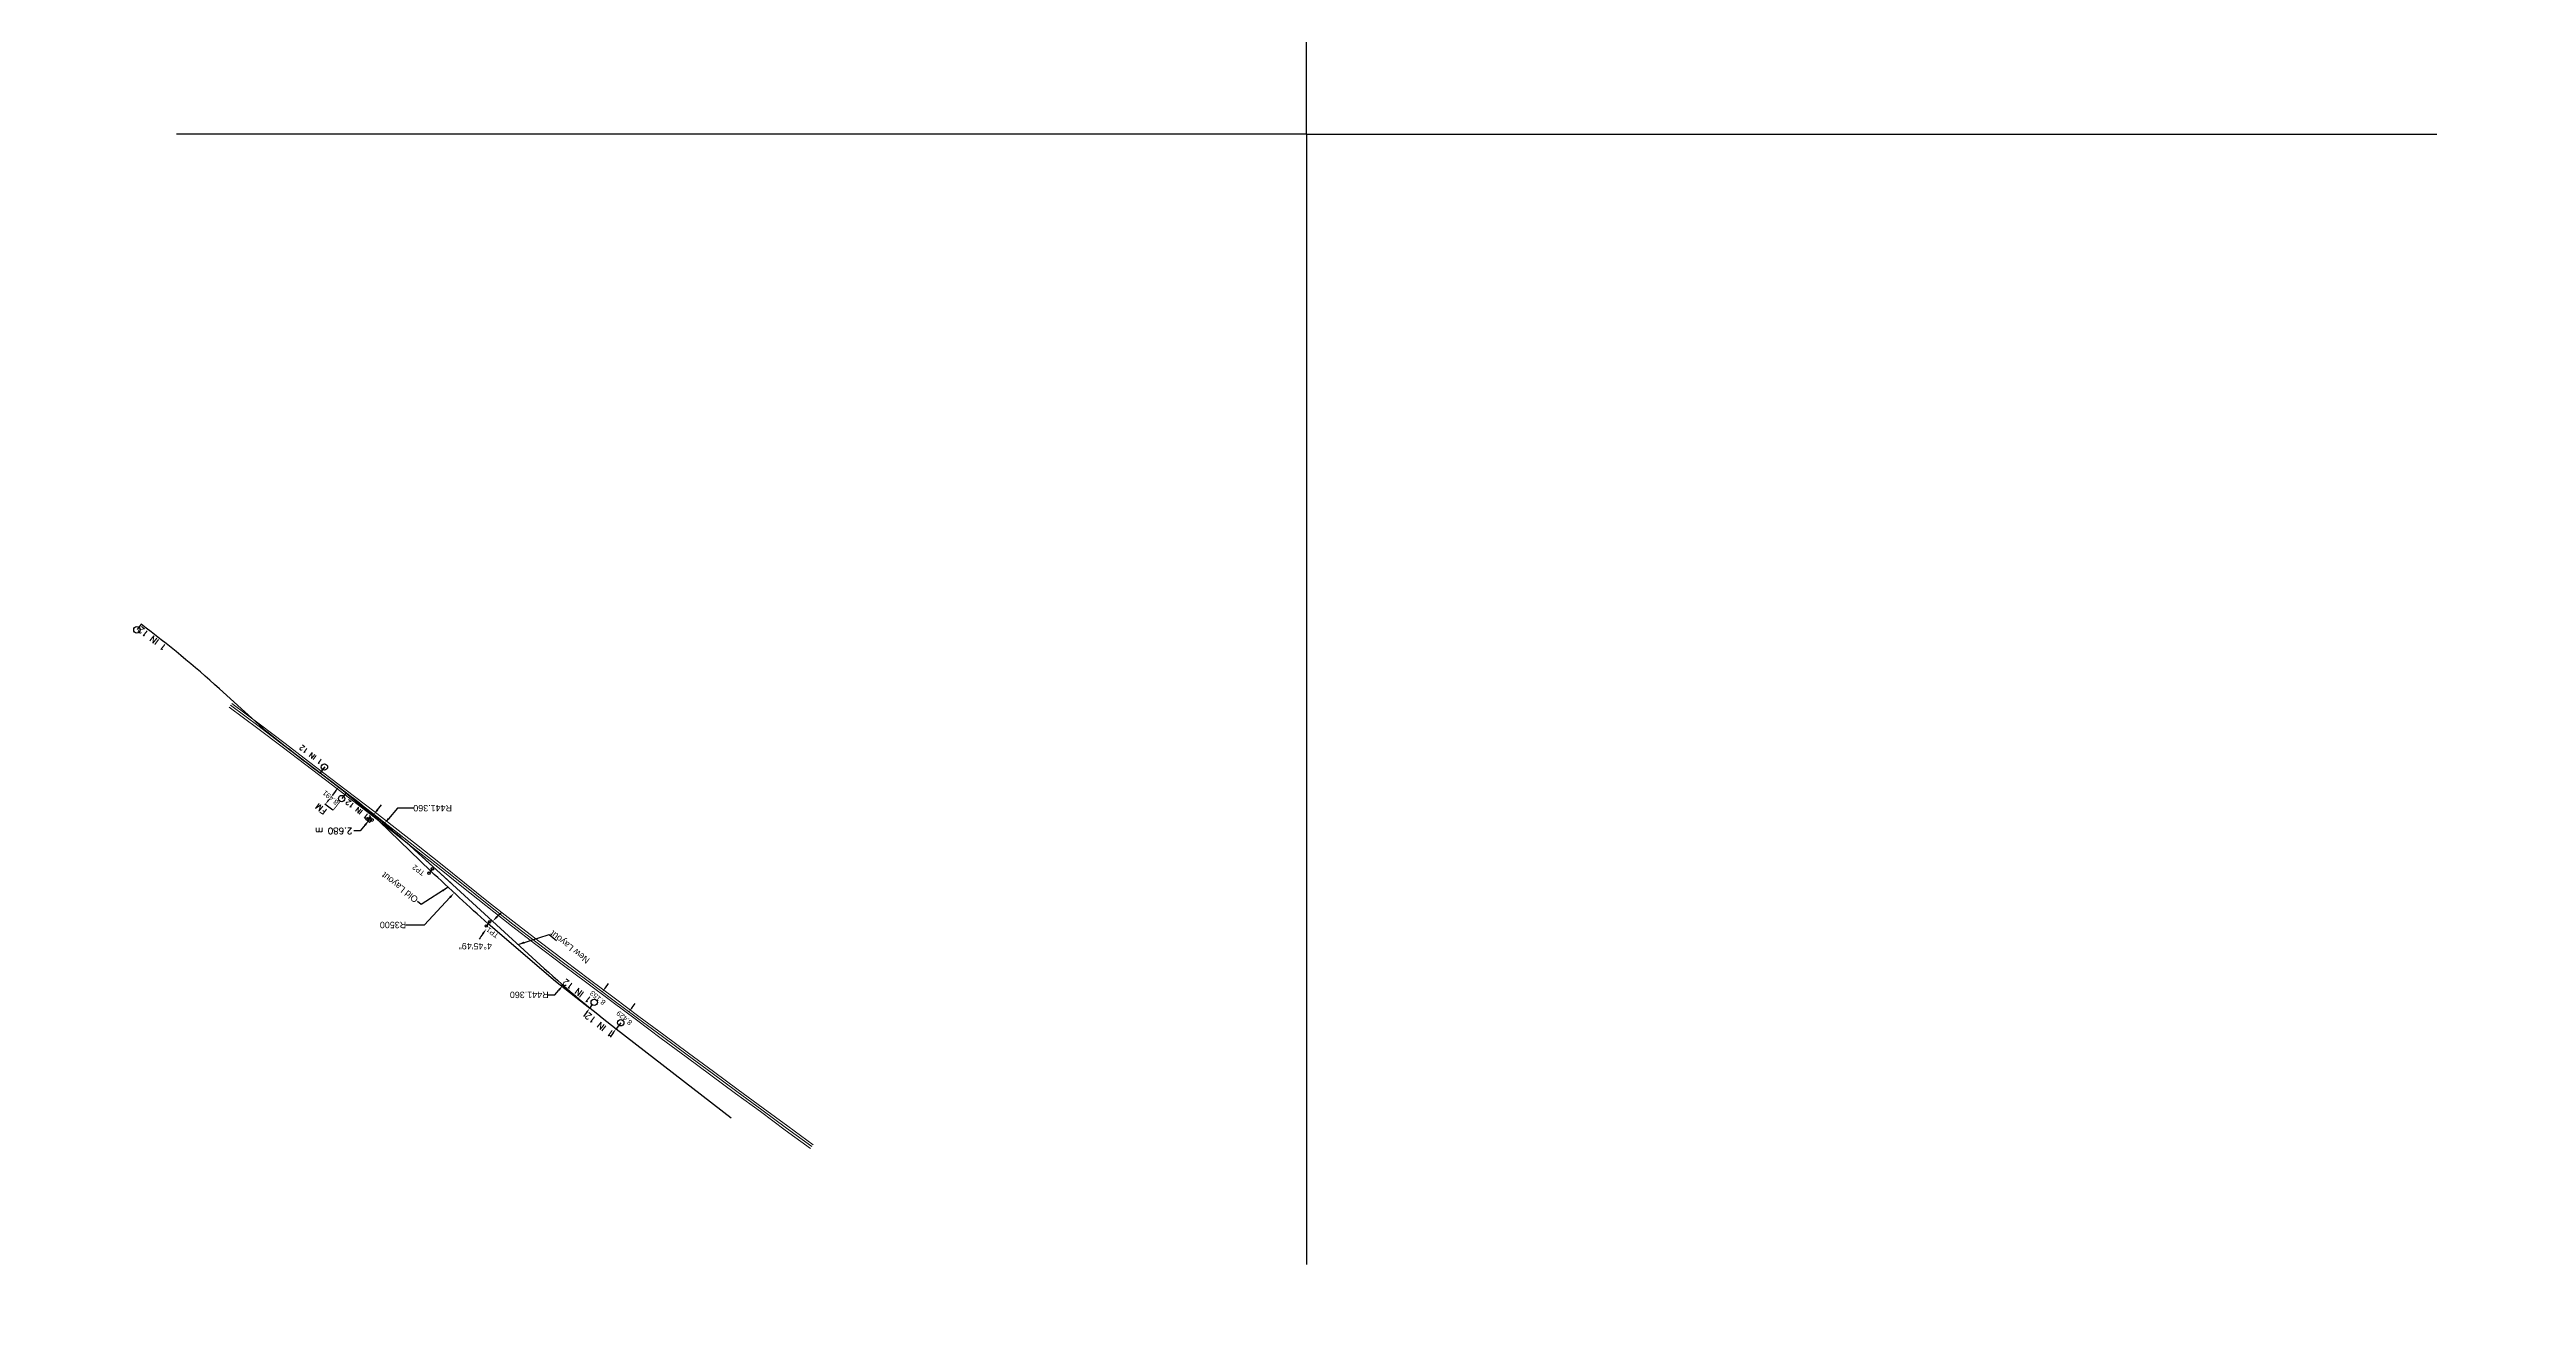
# Model space of a CAD drawing. Header units: metres. Extents: x 652382 to 659382, y 3372418 to 3379418.
# Drawn here: x 653349 to 654317, y 3373184 to 3373676 of the extents above; entities that cross this region are included whole.
import ezdxf

# ---------------------------------------------------------------- set-up
doc = ezdxf.new("R2010")
doc.units = ezdxf.units.M
doc.layers.add('Existing IR Track', color=143, linetype='Continuous', lineweight=0)
doc.layers.add('PROPOSED DFC TRACK', color=1, linetype='Continuous', lineweight=0)
doc.layers.add('IR PROPOSALS', color=190, linetype='Continuous')
doc.styles.add('ARIAL', font='arial.ttf')
doc.styles.get("Standard").update_dxf_attribs({"font": 'simplex.shx'})
doc.styles.add('Style-Arial', font='arial.ttf')
doc.dimstyles.new('DIM', dxfattribs={"dimtxt": 2.5, "dimasz": 2.5, "dimexe": 0.18, "dimexo": 0.0625, "dimgap": 0.09, "dimtad": 0, "dimtih": 1, "dimtoh": 1, "dimdec": 3, "dimzin": 0, "dimdsep": 46, "dimtxsty": 'Standard', "dimcen": 0.09, "dimadec": 0, "dimazin": 0, "dimtfac": 1, "dimtdec": 3, "dimtofl": 0, "dimtmove": 0, "dimatfit": 3, "dimfxl": 1, "dimtolj": 1, "dimtzin": 0, "dimarcsym": 0})
doc.dimstyles.get("Standard").update_dxf_attribs({"dimtxt": 0.18, "dimasz": 0.18, "dimexe": 0.18, "dimexo": 0.0625, "dimgap": 0.09, "dimtad": 0, "dimtih": 1, "dimtoh": 1, "dimdec": 4, "dimzin": 0, "dimdsep": 46, "dimtxsty": 'Standard', "dimcen": 0.09, "dimadec": 0, "dimazin": 0, "dimtfac": 1, "dimtdec": 4, "dimtofl": 0, "dimtmove": 0, "dimatfit": 3, "dimfxl": 1, "dimtolj": 1, "dimtzin": 0, "dimarcsym": 0})

# ---------------------------------------------------------------- blocks, each defined once
blk = doc.blocks.new('*D57')
at = {"color": 5, "lineweight": -2, "transparency": 16777216}
for start, end in [(131.29357, 134.43224), (145.47319, 148.61186)]:
    blk.add_arc((653555.83, 3373304.71), 45.64, start, end, dxfattribs=at)
at = {"color": 5, "transparency": 16777216}
for points in [[(653517.89, 3373330.83), (653518.57, 3373330.34), (653519.7, 3373332.6)], [(653524.18, 3373337.01), (653523.58, 3373337.59), (653522.14, 3373335.5)]]:
    blk.add_solid(points, dxfattribs=at)
at = {"layer": 'Defpoints', "color": 0, "transparency": 16777216}
for p in [(653476.15, 3373366.22), (653494.07, 3373361.17), (653521.3, 3373334.56), (653542.28, 3373317.1), (653615.88, 3373258.36)]:
    blk.add_point(p, dxfattribs=at)
at = {"color": 5, "transparency": 16777216, "insert": (653515.33, 3373325.76), "char_height": 2.5, "attachment_point": 5, "rotation": 180, "style": 'Style-Arial'}
blk.add_mtext('\\A1;4°45\'49"', dxfattribs=at)
blk = doc.blocks.new('*D59')
at = {"layer": 'Defpoints', "color": 0, "linetype": 'ByBlock', "transparency": 16777216}
for p in [(655881.68, 3375917.87), (653507.12, 3373346.59)]:
    blk.add_point(p, dxfattribs=at)
at = {"layer": 'PROPOSED DFC TRACK', "color": 1, "linetype": 'ByBlock', "lineweight": -2, "transparency": 16777216}
for p, q in [((655881.68, 3375918.05), (655881.68, 3379417.96)), ((655881.5, 3375917.87), (652381.59, 3375917.87)), ((655881.59, 3375917.87), (655881.77, 3375917.87)), ((655881.68, 3375917.78), (655881.68, 3375917.96)), ((655881.68, 3375917.69), (655881.68, 3372417.78)), ((655881.86, 3375917.87), (659381.77, 3375917.87))]:
    blk.add_line(p, q, dxfattribs=at)
at = {"layer": 'PROPOSED DFC TRACK', "color": 1, "lineweight": -2, "transparency": 16777216}
for p, q in [((653495.54, 3373334.06), (653505.43, 3373344.76)), ((653488.22, 3373334.06), (653495.54, 3373334.06))]:
    blk.add_line(p, q, dxfattribs=at)
at = {"layer": 'PROPOSED DFC TRACK', "color": 1, "linetype": 'ByBlock', "transparency": 16777216}
blk.add_solid([(653505.12, 3373345.04), (653505.73, 3373344.47), (653507.12, 3373346.59)], dxfattribs=at)
at = {"layer": 'PROPOSED DFC TRACK', "color": 1, "linetype": 'ByBlock', "lineweight": 30, "transparency": 16777216, "insert": (653483.21, 3373334.06), "char_height": 2.5, "attachment_point": 5, "rotation": 180, "style": 'Style-Arial'}
blk.add_mtext('\\A1;R3500', dxfattribs=at)
blk = doc.blocks.new('*D60')
at = {"color": 5, "lineweight": -2, "transparency": 16777216}
for p, q in [((653840.06, 3373643.05), (653840.06, 3374084.32)), ((653839.88, 3373642.87), (653398.61, 3373642.87)), ((653839.97, 3373642.87), (653840.15, 3373642.87)), ((653840.06, 3373642.78), (653840.06, 3373642.96)), ((653840.06, 3373642.69), (653840.06, 3373201.42)), ((653840.24, 3373642.87), (654281.51, 3373642.87)), ((653543.85, 3373306.76), (653546.35, 3373306.76)), ((653546.35, 3373306.76), (653547.99, 3373308.64))]:
    blk.add_line(p, q, dxfattribs=at)
at = {"color": 5, "transparency": 16777216}
blk.add_solid([(653547.68, 3373308.91), (653548.31, 3373308.37), (653549.64, 3373310.52)], dxfattribs=at)
at = {"layer": 'Defpoints', "color": 0, "transparency": 16777216}
for p in [(653840.06, 3373642.87), (653549.64, 3373310.52)]:
    blk.add_point(p, dxfattribs=at)
at = {"color": 5, "transparency": 16777216, "insert": (653536.41, 3373306.76), "char_height": 2.5, "attachment_point": 5, "rotation": 180, "style": 'Style-Arial'}
blk.add_mtext('\\A1;R441.360', dxfattribs=at)
blk = doc.blocks.new('*D61')
at = {"color": 5, "lineweight": -2, "transparency": 16777216}
for p, q in [((653196.29, 3373035.57), (653196.29, 3373476.84)), ((653484.92, 3373379.66), (653481.45, 3373375.53)), ((653491.25, 3373379.66), (653484.92, 3373379.66)), ((653196.11, 3373035.39), (652754.84, 3373035.39)), ((653196.2, 3373035.39), (653196.38, 3373035.39)), ((653196.29, 3373035.3), (653196.29, 3373035.48)), ((653196.29, 3373035.21), (653196.29, 3372593.94)), ((653196.47, 3373035.39), (653637.74, 3373035.39))]:
    blk.add_line(p, q, dxfattribs=at)
at = {"color": 5, "transparency": 16777216}
blk.add_solid([(653481.13, 3373375.8), (653481.77, 3373375.27), (653479.85, 3373373.62)], dxfattribs=at)
at = {"layer": 'Defpoints', "color": 0, "transparency": 16777216}
for p in [(653479.85, 3373373.62), (653196.29, 3373035.39)]:
    blk.add_point(p, dxfattribs=at)
at = {"color": 5, "transparency": 16777216, "insert": (653498.7, 3373379.66), "char_height": 2.5, "attachment_point": 5, "rotation": 180, "style": 'Style-Arial'}
blk.add_mtext('\\A1;R441.360', dxfattribs=at)
blk = doc.blocks.new('*D64')
at = {"layer": 'Defpoints', "color": 0, "transparency": 16777216}
for p in [(653560.03, 3373301.48, -0.01), (653564.96, 3373307.97, 3.19), (653564.96, 3373307.97)]:
    blk.add_point(p, dxfattribs=at)
at = {"layer": 'IR PROPOSALS', "color": 190, "lineweight": -2, "transparency": 16777216}
for p, q in [((653566.17, 3373309.56), (653567.38, 3373311.15)), ((653559.98, 3373301.51), (653559.88, 3373301.58)), ((653565.01, 3373307.93), (653565.1, 3373307.86)), ((653558.82, 3373299.88), (653557.61, 3373298.29))]:
    blk.add_line(p, q, dxfattribs=at)
at = {"layer": 'IR PROPOSALS', "color": 190, "transparency": 16777216}
for points in [[(653558.55, 3373300.08), (653559.08, 3373299.68), (653560.03, 3373301.48)], [(653565.9, 3373309.76), (653566.43, 3373309.36), (653564.96, 3373307.97)]]:
    blk.add_solid(points, dxfattribs=at)
at = {"layer": 'IR PROPOSALS', "color": 190, "transparency": 16777216, "insert": (653563.16, 3373305.61), "char_height": 2, "attachment_point": 5, "rotation": 140, "style": 'Style-Arial'}
blk.add_mtext('\\A1;8.153', dxfattribs=at)
blk = doc.blocks.new('*D65')
at = {"layer": 'Defpoints', "color": 0, "linetype": 'ByBlock', "transparency": 16777216}
for p in [(653575.43, 3373300.23), (653575.43, 3373300.23), (653570.37, 3373293.49)]:
    blk.add_point(p, dxfattribs=at)
at = {"layer": 'PROPOSED DFC TRACK', "color": 1, "lineweight": -2, "transparency": 16777216}
for p, q in [((653575.48, 3373300.2), (653575.57, 3373300.13)), ((653576.63, 3373301.83), (653577.83, 3373303.43)), ((653569.17, 3373291.89), (653567.97, 3373290.29)), ((653570.42, 3373293.46), (653570.51, 3373293.38))]:
    blk.add_line(p, q, dxfattribs=at)
at = {"layer": 'PROPOSED DFC TRACK', "color": 1, "linetype": 'ByBlock', "transparency": 16777216}
for points in [[(653576.36, 3373302.03), (653576.89, 3373301.63), (653575.43, 3373300.23)], [(653568.9, 3373292.09), (653569.43, 3373291.69), (653570.37, 3373293.49)]]:
    blk.add_solid(points, dxfattribs=at)
at = {"layer": 'PROPOSED DFC TRACK', "color": 1, "linetype": 'ByBlock', "transparency": 16777216, "insert": (653573.57, 3373297.75), "char_height": 2, "attachment_point": 5, "rotation": 140, "style": 'Style-Arial'}
blk.add_mtext('\\A1;8.429', dxfattribs=at)
blk = doc.blocks.new('*D66')
at = {"layer": 'Defpoints', "color": 0, "transparency": 16777216}
for p in [(653456.78, 3373381.14), (653459.72, 3373378.88), (653464.89, 3373385.62, 268.63)]:
    blk.add_point(p, dxfattribs=at)
at = {"layer": 'IR PROPOSALS', "color": 190, "lineweight": -2, "transparency": 16777216}
for p, q in [((653464.84, 3373385.66), (653461.8, 3373387.98)), ((653459.67, 3373378.92), (653456.63, 3373381.25)), ((653457.99, 3373382.72), (653458.12, 3373382.89)), ((653460.73, 3373386.29), (653459.48, 3373384.66))]:
    blk.add_line(p, q, dxfattribs=at)
at = {"layer": 'IR PROPOSALS', "color": 190, "transparency": 16777216}
for points in [[(653460.46, 3373386.49), (653460.99, 3373386.08), (653461.94, 3373387.87)], [(653457.73, 3373382.93), (653458.26, 3373382.52), (653456.78, 3373381.14)]]:
    blk.add_solid(points, dxfattribs=at)
at = {"layer": 'IR PROPOSALS', "color": 190, "transparency": 16777216, "insert": (653458.8, 3373383.78), "char_height": 2, "attachment_point": 5, "rotation": 140, "style": 'Style-Arial'}
blk.add_mtext('\\A1;8.491', dxfattribs=at)
blk = doc.blocks.new('*D67')
at = {"color": 0, "lineweight": -2, "transparency": 16777216}
for p, q in [((653477.19, 3373379.04), (653478.77, 3373380.98)), ((653470.44, 3373370.77), (653467.94, 3373370.77)), ((653472.33, 3373373.09), (653470.44, 3373370.77)), ((653473.89, 3373375.05), (653474.05, 3373374.92)), ((653475.58, 3373377.13), (653475.75, 3373376.99))]:
    blk.add_line(p, q, dxfattribs=at)
at = {"color": 0, "transparency": 16777216}
for points in [[(653476.87, 3373379.31), (653477.51, 3373378.78), (653475.61, 3373377.11)], [(653472.01, 3373373.36), (653472.66, 3373372.83), (653473.92, 3373375.03)]]:
    blk.add_solid(points, dxfattribs=at)
at = {"layer": 'Defpoints', "color": 0, "transparency": 16777216}
for p in [(653473.84, 3373375.09, 268.86), (653475.53, 3373377.17), (653475.61, 3373377.11)]:
    blk.add_point(p, dxfattribs=at)
at = {"color": 0, "transparency": 16777216, "insert": (653460.05, 3373370.77), "char_height": 2.5, "attachment_point": 5, "rotation": 180}
blk.add_mtext('\\A1;2.680 m', dxfattribs=at)

msp = doc.modelspace()

# ---------------------------------------------------------------- linework, layer by layer
at = {"color": 5, "lineweight": 30}
for p, q in [((653464.5518, 3373385.8428), (653440.584, 3373404.1664)), ((653505.9371, 3373350.3888), (653493.2267, 3373361.9328)), ((653542.284, 3373317.0965), (653494.0695, 3373361.1673))]:
    msp.add_line(p, q, dxfattribs=at)
at = {"color": 4}
for p, q in [((653456.5488, 3373395.8398, 0.0193), (653454.6955, 3373393.4332, 0.0193)), ((653474.5788, 3373374.636, 268.6556), (653473.0011, 3373375.921, 268.6556)), ((653474.0691, 3373374.041, 268.6556), (653474.5788, 3373374.636, 268.6556))]:
    msp.add_line(p, q, dxfattribs=at)
at = {"color": 5}
msp.add_line((653570.3664, 3373293.4931), (653615.3369, 3373258.7792), dxfattribs=at)
at = {"color": 4, "flags": 128}
for points, elevation in [([(653474.0691, 3373374.041), (653472.4914, 3373375.326), (653473.0011, 3373375.921)], 268.6556), ([(653473.5297, 3373375.318), (653473.2329, 3373374.988)], 268.8661), ([(653473.5403, 3373374.763), (653473.2329, 3373374.988)], 268.839), ([(653473.8371, 3373375.093), (653473.5297, 3373375.318)], 268.8642), ([(653473.8371, 3373375.093), (653473.5403, 3373374.763)], 268.8661)]:
    msp.add_lwpolyline(points, dxfattribs=dict(at, elevation=elevation))
at = {"color": 5, "lineweight": 30}
for centre, start, end in [((653196.491, 3373035.2119), 47.7535219, 52.6017294), ((653840.0595, 3373642.87), 227.5709125, 232.3345237)]:
    msp.add_arc(centre, 441.36, start, end, dxfattribs=at)
at = {"layer": 'Existing IR Track', "color": 7, "elevation": 268.7432, "flags": 128}
msp.add_lwpolyline([(653646.2662, 3373246.816), (653636.4244, 3373253.94), (653626.7569, 3373261.176), (653617.0229, 3373268.294), (653607.3296, 3373275.432), (653597.6647, 3373282.58), (653587.9681, 3373289.775), (653578.2703, 3373296.969), (653568.6262, 3373304.172), (653558.9273, 3373311.4), (653549.2832, 3373318.661), (653539.0151, 3373326.408), (653529.55, 3373333.692), (653519.4466, 3373341.613), (653510.0422, 3373349.127), (653500.658, 3373356.627), (653491.2393, 3373364.04), (653474.6313, 3373377.053), (653463.9446, 3373385.203), (653449.1637, 3373396.588), (653439.9477, 3373403.564), (653430.4192, 3373410.823), (653419.2459, 3373419.124)], dxfattribs=at)
at = {"layer": 'Existing IR Track', "color": 7, "flags": 128}
for points in [[(653646.7919, 3373247.5329), (653636.88, 3373254.7548), (653627.2728, 3373261.8694), (653617.5627, 3373268.9758), (653607.8146, 3373276.1586), (653598.144, 3373283.2974), (653588.4467, 3373290.4781), (653578.7631, 3373297.6642), (653569.1246, 3373304.8646), (653559.4506, 3373312.0689), (653549.8048, 3373319.2926), (653539.5734, 3373327.075), (653530.0416, 3373334.406), (653519.9808, 3373342.3023), (653510.6017, 3373349.8143), (653501.1921, 3373357.3112), (653491.781, 3373364.7298), (653475.1545, 3373377.7369), (653464.4272, 3373385.9455), (653449.711, 3373397.2483), (653440.584, 3373404.1664), (653430.9304, 3373411.5269), (653419.7445, 3373419.8374)], [(653647.3042, 3373248.236), (653637.3951, 3373255.456), (653627.7886, 3373262.57), (653618.0776, 3373269.677), (653608.3307, 3373276.859), (653598.6612, 3373283.997), (653588.9648, 3373291.177), (653579.2827, 3373298.362), (653569.6448, 3373305.562), (653559.9712, 3373312.766), (653550.3289, 3373319.987), (653540.102, 3373327.766), (653530.5754, 3373335.093), (653520.5213, 3373342.984), (653511.1447, 3373350.494), (653501.7325, 3373357.993), (653492.3183, 3373365.414), (653475.6869, 3373378.425), (653464.9565, 3373386.636), (653450.2387, 3373397.94), (653441.1105, 3373404.859), (653431.4536, 3373412.222), (653420.2633, 3373420.5358)]]:
    msp.add_lwpolyline(points, dxfattribs=at)
at = {"layer": 'IR PROPOSALS'}
for p, q in [((653384.8063, 3373451.4751), (653383.2729, 3373449.3983)), ((653456.4095, 3373395.717, 0.6672), (653454.6385, 3373393.3574)), ((653464.8867, 3373385.6175, 268.6342), (653463.1696, 3373383.3988, 268.6342)), ((653498.5873, 3373355.9454), (653497.2721, 3373354.2813)), ((653520.9669, 3373335.3099), (653519.6517, 3373333.6457)), ((653560.0347, 3373301.4885), (653561.0514, 3373302.8268, 0.6591))]:
    msp.add_line(p, q, dxfattribs=at)
for points in [[(653454.6385, 3373393.3574, -0.01199726), (653433.8584, 3373409.6126), (653415.3863, 3373426.2794, 0.02245488), (653384.8063, 3373451.4751)], [(653560.0347, 3373301.4885), (653546.6585, 3373311.9859), (653520.3093, 3373334.4778, -0.00217439), (653497.9297, 3373355.1134), (653477.6223, 3373374.7658), (653464.8432, 3373385.5515)]]:
    msp.add_lwpolyline(points, format="xyb", dxfattribs=at)
at = {"layer": 'IR PROPOSALS', "const_width": 0.3}
msp.add_lwpolyline([(653462.4215, 3373382.1516), (653459.8046, 3373378.815)], dxfattribs=at)
at = {"layer": 'IR PROPOSALS'}
for centre, radius in [((653383.1681, 3373449.2954), 1.2487), ((653456.4095, 3373395.717, 0.6672), 1.2487), ((653463.1696, 3373383.3988, 268.6342), 1.2487), ((653497.2721, 3373354.2813), 0.5), ((653498.5873, 3373355.9454), 0.5), ((653519.6517, 3373333.6457), 0.5), ((653520.9669, 3373335.3099), 0.5), ((653561.7931, 3373303.8314, 0.6591), 1.2487)]:
    msp.add_circle(centre, radius, dxfattribs=at)
at = {"layer": 'PROPOSED DFC TRACK', "color": 4, "linetype": 'ByBlock', "lineweight": 30}
msp.add_line((653572.1502, 3373295.8695, 0.6818), (653570.3791, 3373293.51, 0.0145), dxfattribs=at)
msp.add_circle((653572.1502, 3373295.8695, 0.6818), 1.2487, dxfattribs=at)

# ---------------------------------------------------------------- texts
at = {"color": 4, "insert": (653475.2306, 3373374.2907), "char_height": 1, "attachment_point": 1, "rotation": 137.9248092}
msp.add_mtext_dynamic_manual_height_columns('OHE', width=2.062906, gutter_width=1, heights=[0], dxfattribs=at)
at = {"color": 5, "lineweight": 30, "insert": (653560.7339, 3373321.3101), "char_height": 2.5, "attachment_point": 7, "rotation": 142, "style": 'Style-Arial'}
msp.add_mtext_dynamic_manual_height_columns('New Layout ', width=29.517064, gutter_width=1, heights=[0], dxfattribs=at)
at = {"layer": 'IR PROPOSALS'}
for s, height, p in [('1 IN 12', 2.5, (653395.0369, 3373442.8836)), ('1 IN 12', 2, (653455.9113, 3373398.1699, 0.6591)), ('FM', 2.5, (653457.6329, 3373379.0256)), ('1 IN 12', 2, (653473.9486, 3373376.8262)), ('1 IN 12', 2.5, (653561.0088, 3373305.295))]:
    msp.add_text(s, height=height, rotation=142.5966653, dxfattribs=at).set_placement(p)
at = {"layer": 'IR PROPOSALS', "style": 'ARIAL'}
msp.add_text('TP2', height=2, rotation=143.6775944, dxfattribs=at).set_placement((653495.8272, 3373354.717))
at = {"layer": 'IR PROPOSALS', "color": 1, "style": 'ARIAL'}
msp.add_text('TP1', height=2, rotation=143.6775944, dxfattribs=at).set_placement((653524.7028, 3373330.3091))
at = {"layer": 'IR PROPOSALS', "insert": (653491.7581, 3373342.516), "char_height": 2.5, "attachment_point": 1, "rotation": 142, "style": 'Style-Arial'}
msp.add_mtext_dynamic_manual_height_columns('Old Layout ', width=29.517064, gutter_width=1, heights=[0], dxfattribs=at)
at = {"layer": 'PROPOSED DFC TRACK', "color": 4, "linetype": 'ByBlock', "lineweight": 30}
msp.add_text('1 IN 12', height=2.5, rotation=142.5966653, dxfattribs=at).set_placement((653569.7585, 3373292.0637, 0.6736))

# ---------------------------------------------------------------- dimensions: what is measured, and where the dimension line sits
at = {"color": 5}
dim = msp.add_radius_dim(center=(653840.0595, 3373642.87), mpoint=(653549.6397, 3373310.5223), dimstyle='Standard', override={"dimtxt": 2.5, "dimasz": 2.5, "dimdec": 3, "dimtxsty": 'Style-Arial', "dimcen": -0.09, "dimclrd": 5, "dimclre": 5, "dimclrt": 5, "dimaunit": 1, "dimadec": 4, "dimfxl": 4}, dxfattribs=at)
dim.commit()
dim.dimension.update_dxf_attribs({"geometry": '*D60', "text_midpoint": (653536.4072, 3373306.7573)})
dim = msp.add_radius_dim(center=(653196.294, 3373035.3938), mpoint=(653479.847, 3373373.6191), dimstyle='Standard', override={"dimtxt": 2.5, "dimasz": 2.5, "dimdec": 3, "dimtxsty": 'Style-Arial', "dimcen": -0.09, "dimclrd": 5, "dimclre": 5, "dimclrt": 5, "dimaunit": 1, "dimadec": 4, "dimfxl": 4}, dxfattribs=at)
dim.commit()
dim.dimension.update_dxf_attribs({"geometry": '*D61', "text_midpoint": (653498.6956, 3373379.6643), "dimtype": 164})
at = {"color": 4}
dim = msp.add_linear_dim(base=(653475.6099, 3373377.1056), p1=(653473.8371, 3373375.093, 268.8642), p2=(653475.5315, 3373377.1695), angle=50.7852377, dimstyle='DIM', override={"dimpost": ' m'}, dxfattribs=at)
dim.commit()
dim.dimension.update_dxf_attribs({"geometry": '*D67', "text_midpoint": (653460.0509, 3373370.7682), "dimtype": 161})
at = {"color": 5}
dim = msp.add_angular_dim_2l(base=(653521.3045, 3373334.5595), line1=((653615.8844, 3373258.3565), (653476.1531, 3373366.2187)), line2=((653542.284, 3373317.0965), (653494.0695, 3373361.1673)), dimstyle='Standard', override={"dimtxt": 2.5, "dimasz": 2.5, "dimdec": 3, "dimtxsty": 'Style-Arial', "dimcen": -0.09, "dimclrd": 5, "dimclre": 5, "dimclrt": 5, "dimaunit": 1, "dimadec": 4, "dimfxl": 4}, dxfattribs=at)
dim.commit()
dim.dimension.update_dxf_attribs({"geometry": '*D57', "text_midpoint": (653515.3336, 3373325.757), "dimtype": 162})
at = {"layer": 'IR PROPOSALS'}
for base, p1, p2, angle, picture, middle in [((653456.777, 3373381.1367), (653464.8867, 3373385.6175, 268.6342), (653459.7199, 3373378.8799), 232.5169719, '*D66', (653458.8006, 3373383.7756)), ((653564.9572, 3373307.9681), (653560.0251, 3373301.4758, -0.0062), (653564.9572, 3373307.9681, 3.1909), 52.7766497, '*D64', (653563.1645, 3373305.6083))]:
    dim = msp.add_linear_dim(base=base, p1=p1, p2=p2, angle=angle, dimstyle='Standard', override={"dimtxt": 2, "dimasz": 2, "dimdec": 3, "dimtxsty": 'Style-Arial', "dimcen": -0.09, "dimclrd": 190, "dimclre": 190, "dimclrt": 190, "dimaunit": 1, "dimadec": 4, "dimfxl": 4}, dxfattribs=at)
    dim.commit()
    dim.dimension.update_dxf_attribs({"geometry": picture, "text_midpoint": middle, "dimtype": 161, "text_rotation": 140})
at = {"layer": 'PROPOSED DFC TRACK', "color": 10, "linetype": 'ByBlock', "lineweight": 30}
dim = msp.add_radius_dim(center=(655881.6808, 3375917.8718), mpoint=(653507.1217, 3373346.5941), dimstyle='Standard', override={"dimtxt": 2.5, "dimasz": 2.5, "dimdec": 0, "dimtxsty": 'Style-Arial', "dimcen": -0.09, "dimclrd": 1, "dimclre": 1, "dimclrt": 1, "dimaunit": 1, "dimadec": 4, "dimfxl": 4}, dxfattribs=at)
dim.commit()
dim.dimension.update_dxf_attribs({"geometry": '*D59', "text_midpoint": (653483.2053, 3373334.0579), "dimtype": 164})
at = {"layer": 'PROPOSED DFC TRACK', "color": 10, "linetype": 'ByBlock'}
dim = msp.add_linear_dim(base=(653575.4275, 3373300.2341), p1=(653570.3664, 3373293.4931), p2=(653575.4274, 3373300.2342), angle=53.1024903, dimstyle='Standard', override={"dimtxt": 2, "dimasz": 2, "dimdec": 3, "dimtxsty": 'Style-Arial', "dimcen": -0.09, "dimclrd": 1, "dimclre": 1, "dimclrt": 1, "dimaunit": 1, "dimadec": 4, "dimfxl": 4}, dxfattribs=at)
dim.commit()
dim.dimension.update_dxf_attribs({"geometry": '*D65', "text_midpoint": (653573.5651, 3373297.7534), "dimtype": 161, "text_rotation": 140})

# ---------------------------------------------------------------- leaders
at = {"color": 5, "lineweight": 30}
msp.add_leader([(653532.0814, 3373326.4223), (653544.1758, 3373330.3168), (653547.1259, 3373327.9392)], dimstyle='DIM', override={"dimgap": 0.09, "dimtad": 0}, dxfattribs=at)
at = {"layer": 'IR PROPOSALS'}
msp.add_leader([(653504.7311, 3373348.8038), (653494.2188, 3373342.0267), (653492.7663, 3373343.1826)], dimstyle='DIM', override={"dimgap": 0.09, "dimtad": 0}, dxfattribs=at)

doc.saveas('drawing.dxf')
